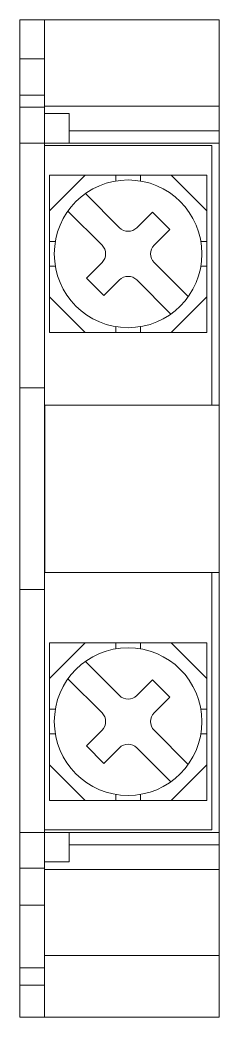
# Model space of a CAD drawing. Header units: millimetres. Extents: x 6.6 to 14.7, y 0.5 to 41.
import ezdxf

# ---------------------------------------------------------------- set-up
doc = ezdxf.new("R2010")
doc.units = ezdxf.units.MM
doc.layers.add('hw_VTP', color=7, linetype='Continuous', lineweight=13)

# ---------------------------------------------------------------- blocks, each defined once
blk = doc.blocks.new('*U397')
blk.add_line((1, 24.86), (1, 18.06))
at = {"layer": 'hw_VTP'}
for p, q in [((0, 0), (0, 40.5)), ((0, 40.5), (8.1, 40.5)), ((1, 24.86), (1, 40.5)), ((8.1, 40.5), (1, 40.5)), ((8.1, 0), (8.1, 40.5)), ((1, 38.923), (0, 38.923)), ((1, 37.444), (0, 37.444)), ((1, 36.951), (0, 36.951)), ((8.1, 37), (1, 37)), ((2, 36.7), (1, 36.7)), ((2, 36.7), (2, 35.5)), ((8.1, 36), (2, 36)), ((2, 35.5), (0, 35.5)), ((2, 35.5), (8.1, 35.5)), ((1.2, 27.8), (1.2, 34.2)), ((1.2, 34.2), (7.6, 34.2)), ((1.2, 32.75), (2.65, 34.2)), ((3.9, 33.958), (3.9, 34.2)), ((4.9, 34.2), (4.9, 33.958)), ((6.15, 34.2), (7.6, 32.75)), ((7.6, 27.8), (7.6, 34.2)), ((4.046, 32.061), (2.662, 33.445)), ((3.339, 31.354), (1.955, 32.738)), ((4.754, 32.061), (5.39, 32.697)), ((6.097, 31.99), (5.39, 32.697)), ((5.461, 31.354), (6.097, 31.99)), ((1.2, 31.5), (1.442, 31.5)), ((7.358, 31.5), (7.6, 31.5)), ((1.442, 30.5), (1.2, 30.5)), ((2.703, 30.01), (3.339, 30.646)), ((6.845, 29.262), (5.461, 30.646)), ((7.6, 30.5), (7.358, 30.5)), ((3.41, 29.303), (2.703, 30.01)), ((3.41, 29.303), (4.046, 29.939)), ((6.138, 28.555), (4.754, 29.939)), ((2.65, 27.8), (1.2, 29.25)), ((7.6, 29.25), (6.15, 27.8)), ((3.9, 27.8), (3.9, 28.042)), ((4.9, 28.042), (4.9, 27.8)), ((1.2, 27.8), (7.6, 27.8)), ((1, 25.56), (0, 25.56)), ((8.1, 24.86), (1, 24.86)), ((1, 0), (1, 18.06)), ((8.1, 18.06), (1, 18.06)), ((1, 17.36), (0, 17.36)), ((1.2, 8.8), (1.2, 15.2)), ((1.2, 15.2), (7.6, 15.2)), ((1.2, 13.75), (2.65, 15.2)), ((3.9, 14.958), (3.9, 15.2)), ((4.9, 15.2), (4.9, 14.958)), ((6.15, 15.2), (7.6, 13.75)), ((7.6, 8.8), (7.6, 15.2)), ((4.046, 13.061), (2.662, 14.445)), ((3.339, 12.354), (1.955, 13.738)), ((4.754, 13.061), (5.39, 13.697)), ((6.097, 12.99), (5.39, 13.697)), ((5.461, 12.354), (6.097, 12.99)), ((1.2, 12.5), (1.442, 12.5)), ((7.358, 12.5), (7.6, 12.5)), ((1.442, 11.5), (1.2, 11.5)), ((2.703, 11.01), (3.339, 11.646)), ((6.845, 10.262), (5.461, 11.646)), ((7.6, 11.5), (7.358, 11.5)), ((3.41, 10.303), (2.703, 11.01)), ((3.41, 10.303), (4.046, 10.939)), ((6.138, 9.555), (4.754, 10.939)), ((2.65, 8.8), (1.2, 10.25)), ((7.6, 10.25), (6.15, 8.8)), ((3.9, 8.8), (3.9, 9.042)), ((4.9, 9.042), (4.9, 8.8)), ((1.2, 8.8), (7.6, 8.8)), ((2, 7.5), (0, 7.5)), ((2, 6.3), (2, 7.5)), ((8.1, 7.5), (2, 7.5)), ((8.1, 7), (2, 7)), ((2, 6.3), (1, 6.3)), ((1, 6.049), (0, 6.049)), ((8.1, 6), (1, 6)), ((1, 4.549), (0, 4.549)), ((8.1, 2.5), (1, 2.5)), ((1, 2), (0, 2)), ((1, 1.3), (0, 1.3)), ((8.1, 0), (0, 0))]:
    blk.add_line(p, q, dxfattribs=at)
at = {"layer": 'hw_VTP', "color": 4}
for p, q in [((1, 35.4), (7.8, 35.4)), ((1, 24.86), (1, 35.4)), ((1, 35.319), (1, 24.86)), ((7.8, 24.86), (7.8, 35.4)), ((1, 7.6), (1, 18.06)), ((1, 7.6), (1, 18.06)), ((7.8, 7.6), (7.8, 18.06)), ((1, 7.6), (7.8, 7.6))]:
    blk.add_line(p, q, dxfattribs=at)
at = {"layer": 'hw_VTP'}
for centre in [(4.4, 31), (4.4, 12)]:
    blk.add_circle(centre, 3, dxfattribs=at)
for centre, start, end in [((4.4, 32.414), 225, 315), ((2.986, 31), 315, 45), ((5.814, 31), 135, 225), ((4.4, 29.586), 45, 135), ((4.4, 13.414), 225, 315), ((2.986, 12), 315, 45), ((5.814, 12), 135, 225), ((4.4, 10.586), 45, 135)]:
    blk.add_arc(centre, 0.5, start, end, dxfattribs=at)

msp = doc.modelspace()

# ---------------------------------------------------------------- block references
msp.add_blockref('*U397', (6.579, 0.5))

doc.saveas('drawing.dxf')
